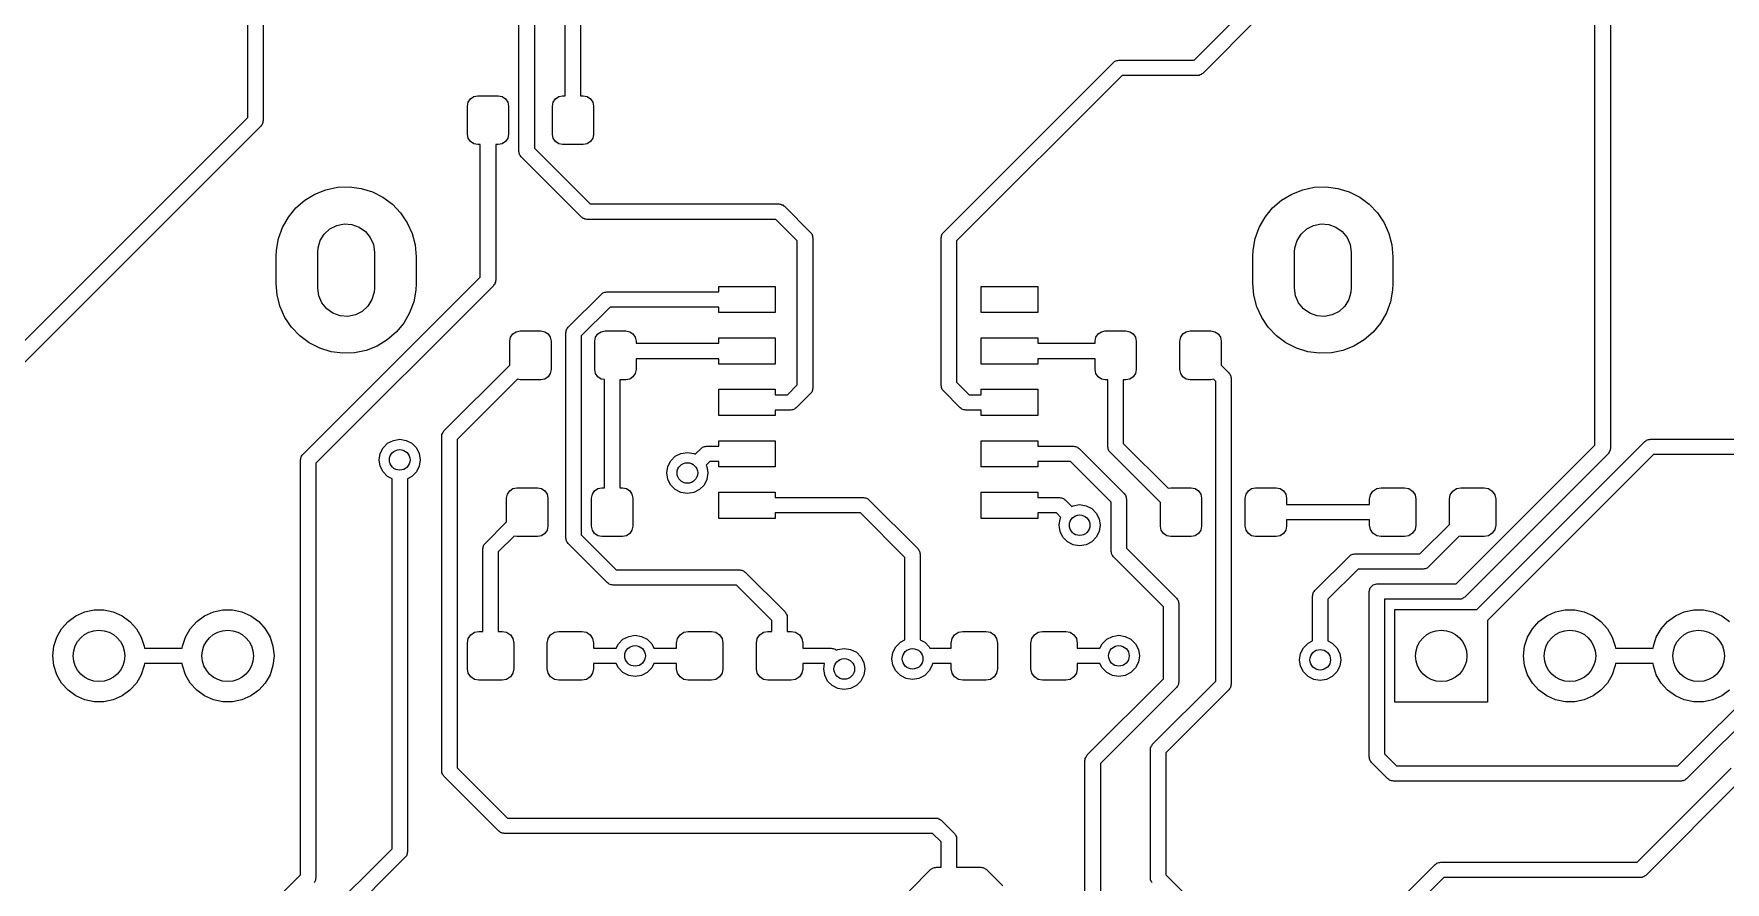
# Model space of a CAD drawing. Extents: x 74 to 208, y -143 to -31.
# Drawn here: x 139.7 to 172.56, y -118.7 to -102.21 of the extents above; entities that cross this region are included whole.
import ezdxf

# ---------------------------------------------------------------- set-up
doc = ezdxf.new("R2010")
doc.units = 0
doc.layers.add('BLACK', color=7, linetype='CONTINUOUS')

msp = doc.modelspace()

# ---------------------------------------------------------------- linework, layer by layer
at = {"layer": 'BLACK', "linetype": 'CONTINUOUS'}
for p, q in [((143.86, -103.832), (143.86, -90.8347)), ((144.16, -90.8968), (144.16, -103.894)), ((149.427, -96.254), (149.427, -104.431)), ((149.127, -104.493), (149.127, -96.3161)), ((170.03, -110.205), (170.03, -97.145)), ((170.33, -97.0829), (170.33, -110.267)), ((150.027, -103.411), (150.027, -101.567)), ((150.327, -101.567), (150.327, -103.411)), ((162.244, -102.72), (163.247, -101.717)), ((163.503, -101.885), (162.412, -102.976)), ((157.374, -106.066), (160.676, -102.764)), ((160.676, -102.764), (160.693, -102.754)), ((160.693, -102.754), (160.707, -102.74)), ((160.707, -102.74), (160.726, -102.735)), ((160.726, -102.735), (160.743, -102.725)), ((160.743, -102.725), (160.763, -102.725)), ((160.763, -102.725), (160.782, -102.72)), ((160.782, -102.72), (162.244, -102.72)), ((160.844, -103.02), (157.63, -106.234)), ((162.306, -103.02), (160.844, -103.02)), ((162.325, -103.015), (162.306, -103.02)), ((162.345, -103.015), (162.325, -103.015)), ((162.362, -103.005), (162.345, -103.015)), ((162.381, -103), (162.362, -103.005)), ((162.395, -102.986), (162.381, -103)), ((162.412, -102.976), (162.395, -102.986)), ((148.142, -103.534), (148.186, -103.47)), ((148.186, -103.47), (148.25, -103.426)), ((148.25, -103.426), (148.327, -103.411)), ((148.327, -103.411), (148.727, -103.411)), ((148.727, -103.411), (148.804, -103.426)), ((148.804, -103.426), (148.868, -103.47)), ((148.868, -103.47), (148.912, -103.534)), ((149.792, -103.534), (149.836, -103.47)), ((149.836, -103.47), (149.9, -103.426)), ((149.9, -103.426), (149.977, -103.411)), ((149.977, -103.411), (150.027, -103.411)), ((150.327, -103.411), (150.377, -103.411)), ((150.377, -103.411), (150.454, -103.426)), ((150.454, -103.426), (150.518, -103.47)), ((150.518, -103.47), (150.562, -103.534)), ((148.127, -103.611), (148.142, -103.534)), ((148.127, -104.161), (148.127, -103.611)), ((148.912, -103.534), (148.927, -103.611)), ((148.927, -103.611), (148.927, -104.161)), ((149.777, -103.611), (149.792, -103.534)), ((149.777, -104.161), (149.777, -103.611)), ((150.562, -103.534), (150.577, -103.611)), ((150.577, -103.611), (150.577, -104.161)), ((131.655, -116.037), (143.86, -103.832)), ((144.116, -104.001), (131.867, -116.249)), ((144.125, -103.983), (144.116, -104.001)), ((144.139, -103.969), (144.125, -103.983)), ((144.145, -103.95), (144.139, -103.969)), ((144.154, -103.933), (144.145, -103.95)), ((144.16, -103.894), (144.154, -103.914)), ((144.154, -103.914), (144.154, -103.933)), ((148.142, -104.238), (148.127, -104.161)), ((148.186, -104.302), (148.142, -104.238)), ((148.25, -104.346), (148.186, -104.302)), ((148.327, -104.361), (148.25, -104.346)), ((148.377, -104.361), (148.327, -104.361)), ((148.377, -106.935), (148.377, -104.361)), ((148.727, -104.361), (148.677, -104.361)), ((148.677, -104.361), (148.677, -106.997)), ((148.804, -104.346), (148.727, -104.361)), ((148.868, -104.302), (148.804, -104.346)), ((148.912, -104.238), (148.868, -104.302)), ((148.927, -104.161), (148.912, -104.238)), ((149.427, -104.431), (150.51, -105.514)), ((149.792, -104.238), (149.777, -104.161)), ((149.836, -104.302), (149.792, -104.238)), ((149.9, -104.346), (149.836, -104.302)), ((149.977, -104.361), (149.9, -104.346)), ((150.377, -104.361), (149.977, -104.361)), ((150.454, -104.346), (150.377, -104.361)), ((150.518, -104.302), (150.454, -104.346)), ((150.562, -104.238), (150.518, -104.302)), ((150.577, -104.161), (150.562, -104.238)), ((149.132, -104.512), (149.127, -104.493)), ((149.132, -104.532), (149.132, -104.512)), ((149.142, -104.549), (149.132, -104.532)), ((149.147, -104.568), (149.142, -104.549)), ((149.161, -104.582), (149.147, -104.568)), ((149.171, -104.599), (149.161, -104.582)), ((150.342, -105.77), (149.171, -104.599)), ((144.795, -105.592), (144.969, -105.441)), ((144.969, -105.441), (145.165, -105.322)), ((145.165, -105.322), (145.379, -105.237)), ((145.379, -105.237), (145.604, -105.19)), ((145.604, -105.19), (145.834, -105.182)), ((145.834, -105.182), (146.062, -105.212)), ((146.062, -105.212), (146.282, -105.28)), ((146.282, -105.28), (146.487, -105.384)), ((146.487, -105.384), (146.671, -105.521)), ((163.77, -105.592), (163.944, -105.441)), ((163.944, -105.441), (164.14, -105.322)), ((164.14, -105.322), (164.354, -105.237)), ((164.354, -105.237), (164.579, -105.19)), ((164.579, -105.19), (164.809, -105.182)), ((164.809, -105.182), (165.037, -105.212)), ((165.037, -105.212), (165.257, -105.28)), ((165.257, -105.28), (165.462, -105.384)), ((165.462, -105.384), (165.646, -105.521)), ((144.535, -105.97), (144.649, -105.77)), ((144.649, -105.77), (144.795, -105.592)), ((146.671, -105.521), (146.83, -105.688)), ((146.83, -105.688), (146.958, -105.879)), ((150.359, -105.78), (150.342, -105.77)), ((150.373, -105.794), (150.359, -105.78)), ((150.392, -105.799), (150.373, -105.794)), ((150.51, -105.514), (154.178, -105.514)), ((154.178, -105.514), (154.197, -105.519)), ((154.197, -105.519), (154.217, -105.519)), ((154.217, -105.519), (154.234, -105.529)), ((154.234, -105.529), (154.253, -105.534)), ((154.253, -105.534), (154.267, -105.548)), ((154.267, -105.548), (154.284, -105.558)), ((154.284, -105.558), (154.792, -106.066)), ((163.51, -105.97), (163.624, -105.77)), ((163.624, -105.77), (163.77, -105.592)), ((165.646, -105.521), (165.805, -105.688)), ((165.805, -105.688), (165.933, -105.879)), ((144.457, -106.186), (144.535, -105.97)), ((145.268, -106.226), (145.346, -106.099)), ((145.346, -106.099), (145.456, -105.998)), ((145.456, -105.998), (145.589, -105.931)), ((145.589, -105.931), (145.735, -105.901)), ((145.735, -105.901), (145.884, -105.912)), ((145.884, -105.912), (146.025, -105.963)), ((146.025, -105.963), (146.147, -106.049)), ((146.147, -106.049), (146.24, -106.165)), ((146.958, -105.879), (147.053, -106.088)), ((147.053, -106.088), (147.111, -106.311)), ((150.409, -105.809), (150.392, -105.799)), ((150.429, -105.809), (150.409, -105.809)), ((150.448, -105.814), (150.429, -105.809)), ((154.116, -105.814), (150.448, -105.814)), ((154.536, -106.234), (154.116, -105.814)), ((154.792, -106.066), (154.802, -106.083)), ((154.802, -106.083), (154.816, -106.097)), ((154.816, -106.097), (154.821, -106.116)), ((154.821, -106.116), (154.831, -106.133)), ((157.335, -106.133), (157.345, -106.116)), ((157.345, -106.116), (157.35, -106.097)), ((157.35, -106.097), (157.364, -106.083)), ((157.364, -106.083), (157.374, -106.066)), ((163.432, -106.186), (163.51, -105.97)), ((164.243, -106.226), (164.321, -106.099)), ((164.321, -106.099), (164.431, -105.998)), ((164.431, -105.998), (164.564, -105.931)), ((164.564, -105.931), (164.71, -105.901)), ((164.71, -105.901), (164.859, -105.912)), ((164.859, -105.912), (165, -105.963)), ((165, -105.963), (165.122, -106.049)), ((165.122, -106.049), (165.215, -106.165)), ((165.933, -105.879), (166.028, -106.088)), ((166.028, -106.088), (166.086, -106.311)), ((144.41, -106.54), (144.416, -106.412)), ((144.416, -106.412), (144.457, -106.186)), ((145.22, -106.45), (145.226, -106.37)), ((145.22, -107.15), (145.22, -106.45)), ((145.226, -106.37), (145.268, -106.226)), ((146.24, -106.165), (146.3, -106.302)), ((146.3, -106.302), (146.32, -106.45)), ((146.32, -106.45), (146.32, -107.15)), ((147.111, -106.311), (147.13, -106.54)), ((154.536, -109.033), (154.536, -106.234)), ((154.831, -106.133), (154.831, -106.153)), ((154.831, -106.153), (154.836, -106.172)), ((154.836, -106.172), (154.836, -109.095)), ((157.33, -106.172), (157.335, -106.153)), ((157.33, -109.044), (157.33, -106.172)), ((157.335, -106.153), (157.335, -106.133)), ((157.63, -106.234), (157.63, -108.982)), ((163.385, -106.54), (163.391, -106.412)), ((163.391, -106.412), (163.432, -106.186)), ((164.195, -106.45), (164.201, -106.37)), ((164.195, -107.15), (164.195, -106.45)), ((164.201, -106.37), (164.243, -106.226)), ((165.215, -106.165), (165.275, -106.302)), ((165.275, -106.302), (165.295, -106.45)), ((165.295, -106.45), (165.295, -107.15)), ((166.086, -106.311), (166.105, -106.54)), ((144.41, -107.06), (144.41, -106.54)), ((147.13, -106.54), (147.13, -107.06)), ((163.385, -107.06), (163.385, -106.54)), ((166.105, -106.54), (166.105, -107.06)), ((144.429, -107.289), (144.41, -107.06)), ((144.928, -110.384), (148.377, -106.935)), ((148.633, -107.103), (145.184, -110.552)), ((147.13, -107.06), (147.124, -107.188)), ((148.643, -107.086), (148.633, -107.103)), ((148.657, -107.072), (148.643, -107.086)), ((148.662, -107.053), (148.657, -107.072)), ((148.672, -107.036), (148.662, -107.053)), ((148.677, -106.997), (148.672, -107.016)), ((148.672, -107.016), (148.672, -107.036)), ((163.404, -107.289), (163.385, -107.06)), ((166.105, -107.06), (166.099, -107.188)), ((144.487, -107.512), (144.429, -107.289)), ((145.24, -107.298), (145.22, -107.15)), ((145.3, -107.435), (145.24, -107.298)), ((145.393, -107.551), (145.3, -107.435)), ((146.272, -107.374), (146.194, -107.501)), ((146.314, -107.23), (146.272, -107.374)), ((146.32, -107.15), (146.314, -107.23)), ((147.083, -107.414), (147.005, -107.63)), ((147.124, -107.188), (147.083, -107.414)), ((150.083, -107.912), (150.729, -107.266)), ((150.729, -107.266), (150.746, -107.256)), ((150.746, -107.256), (150.76, -107.242)), ((150.76, -107.242), (150.779, -107.237)), ((150.779, -107.237), (150.796, -107.228)), ((150.796, -107.228), (150.816, -107.228)), ((150.816, -107.228), (150.835, -107.222)), ((150.835, -107.222), (153.008, -107.222)), ((153.008, -107.222), (153.008, -107.117)), ((153.008, -107.117), (154.108, -107.117)), ((154.108, -107.117), (154.108, -107.627)), ((158.108, -107.627), (158.108, -107.117)), ((158.108, -107.117), (159.208, -107.117)), ((159.208, -107.117), (159.208, -107.627)), ((163.462, -107.512), (163.404, -107.289)), ((164.215, -107.298), (164.195, -107.15)), ((164.275, -107.435), (164.215, -107.298)), ((164.368, -107.551), (164.275, -107.435)), ((165.247, -107.374), (165.169, -107.501)), ((165.289, -107.23), (165.247, -107.374)), ((165.295, -107.15), (165.289, -107.23)), ((166.058, -107.414), (165.98, -107.63)), ((166.099, -107.188), (166.058, -107.414)), ((144.582, -107.721), (144.487, -107.512)), ((144.71, -107.912), (144.582, -107.721)), ((145.515, -107.637), (145.393, -107.551)), ((145.656, -107.688), (145.515, -107.637)), ((145.805, -107.699), (145.656, -107.688)), ((145.951, -107.669), (145.805, -107.699)), ((146.084, -107.602), (145.951, -107.669)), ((146.194, -107.501), (146.084, -107.602)), ((147.005, -107.63), (146.891, -107.83)), ((150.897, -107.522), (150.339, -108.08)), ((153.008, -107.522), (150.897, -107.522)), ((153.008, -107.627), (153.008, -107.522)), ((154.108, -107.627), (153.008, -107.627)), ((159.208, -107.627), (158.108, -107.627)), ((163.557, -107.721), (163.462, -107.512)), ((163.685, -107.912), (163.557, -107.721)), ((164.49, -107.637), (164.368, -107.551)), ((164.631, -107.688), (164.49, -107.637)), ((164.78, -107.699), (164.631, -107.688)), ((164.926, -107.669), (164.78, -107.699)), ((165.059, -107.602), (164.926, -107.669)), ((165.169, -107.501), (165.059, -107.602)), ((165.98, -107.63), (165.866, -107.83)), ((144.869, -108.079), (144.71, -107.912)), ((145.053, -108.216), (144.869, -108.079)), ((146.745, -108.008), (146.571, -108.159)), ((146.891, -107.83), (146.745, -108.008)), ((148.967, -108.106), (149.011, -108.042)), ((149.011, -108.042), (149.075, -107.998)), ((149.075, -107.998), (149.152, -107.983)), ((149.152, -107.983), (149.552, -107.983)), ((149.552, -107.983), (149.629, -107.998)), ((149.629, -107.998), (149.693, -108.042)), ((149.693, -108.042), (149.737, -108.106)), ((150.039, -108.018), (150.044, -107.999)), ((150.039, -112.009), (150.039, -108.018)), ((150.044, -107.979), (150.054, -107.962)), ((150.044, -107.999), (150.044, -107.979)), ((150.054, -107.962), (150.059, -107.943)), ((150.059, -107.943), (150.073, -107.929)), ((150.073, -107.929), (150.083, -107.912)), ((150.339, -108.08), (150.339, -111.947)), ((150.617, -108.106), (150.661, -108.042)), ((150.661, -108.042), (150.725, -107.998)), ((150.725, -107.998), (150.802, -107.983)), ((150.802, -107.983), (151.202, -107.983)), ((151.202, -107.983), (151.279, -107.998)), ((151.279, -107.998), (151.343, -108.042)), ((151.343, -108.042), (151.387, -108.106)), ((160.334, -108.106), (160.378, -108.042)), ((160.378, -108.042), (160.442, -107.998)), ((160.442, -107.998), (160.519, -107.983)), ((160.519, -107.983), (160.919, -107.983)), ((160.919, -107.983), (160.996, -107.998)), ((160.996, -107.998), (161.06, -108.042)), ((161.06, -108.042), (161.104, -108.106)), ((161.984, -108.106), (162.028, -108.042)), ((162.028, -108.042), (162.092, -107.998)), ((162.092, -107.998), (162.169, -107.983)), ((162.169, -107.983), (162.569, -107.983)), ((162.569, -107.983), (162.646, -107.998)), ((162.646, -107.998), (162.71, -108.042)), ((162.71, -108.042), (162.754, -108.106)), ((163.844, -108.079), (163.685, -107.912)), ((164.028, -108.216), (163.844, -108.079)), ((165.72, -108.008), (165.546, -108.159)), ((165.866, -107.83), (165.72, -108.008)), ((145.258, -108.32), (145.053, -108.216)), ((145.478, -108.388), (145.258, -108.32)), ((145.706, -108.418), (145.478, -108.388)), ((145.936, -108.41), (145.706, -108.418)), ((146.161, -108.363), (145.936, -108.41)), ((146.375, -108.278), (146.161, -108.363)), ((146.571, -108.159), (146.375, -108.278)), ((148.952, -108.183), (148.967, -108.106)), ((148.952, -108.646), (148.952, -108.183)), ((149.737, -108.106), (149.752, -108.183)), ((149.752, -108.183), (149.752, -108.733)), ((150.602, -108.183), (150.617, -108.106)), ((150.602, -108.733), (150.602, -108.183)), ((151.387, -108.106), (151.402, -108.183)), ((151.402, -108.183), (151.402, -108.222)), ((151.402, -108.222), (153.008, -108.222)), ((153.008, -108.222), (153.008, -108.117)), ((153.008, -108.117), (154.108, -108.117)), ((154.108, -108.117), (154.108, -108.627)), ((158.108, -108.627), (158.108, -108.117)), ((158.108, -108.117), (159.208, -108.117)), ((159.208, -108.117), (159.208, -108.222)), ((159.208, -108.222), (160.319, -108.222)), ((160.319, -108.183), (160.334, -108.106)), ((160.319, -108.222), (160.319, -108.183)), ((161.104, -108.106), (161.119, -108.183)), ((161.119, -108.183), (161.119, -108.733)), ((161.969, -108.183), (161.984, -108.106)), ((161.969, -108.733), (161.969, -108.183)), ((162.754, -108.106), (162.769, -108.183)), ((162.769, -108.183), (162.769, -108.646)), ((164.233, -108.32), (164.028, -108.216)), ((164.453, -108.388), (164.233, -108.32)), ((164.681, -108.418), (164.453, -108.388)), ((164.911, -108.41), (164.681, -108.418)), ((165.136, -108.363), (164.911, -108.41)), ((165.35, -108.278), (165.136, -108.363)), ((165.546, -108.159), (165.35, -108.278)), ((147.671, -109.927), (148.952, -108.646)), ((149.752, -108.733), (149.737, -108.81)), ((150.617, -108.81), (150.602, -108.733)), ((151.402, -108.733), (151.387, -108.81)), ((153.008, -108.522), (151.402, -108.522)), ((151.402, -108.522), (151.402, -108.733)), ((153.008, -108.627), (153.008, -108.522)), ((154.108, -108.627), (153.008, -108.627)), ((159.208, -108.627), (158.108, -108.627)), ((160.319, -108.522), (159.208, -108.522)), ((159.208, -108.522), (159.208, -108.627)), ((160.319, -108.733), (160.319, -108.522)), ((160.334, -108.81), (160.319, -108.733)), ((161.119, -108.733), (161.104, -108.81)), ((161.984, -108.81), (161.969, -108.733)), ((162.769, -108.646), (162.92, -108.797)), ((149.1, -108.923), (147.927, -110.095)), ((149.152, -108.933), (149.1, -108.923)), ((149.552, -108.933), (149.152, -108.933)), ((149.629, -108.918), (149.552, -108.933)), ((149.693, -108.874), (149.629, -108.918)), ((149.737, -108.81), (149.693, -108.874)), ((150.661, -108.874), (150.617, -108.81)), ((150.725, -108.918), (150.661, -108.874)), ((150.789, -108.93), (150.725, -108.918)), ((150.789, -111.031), (150.789, -108.93)), ((151.202, -108.933), (151.089, -108.933)), ((151.089, -108.933), (151.089, -111.031)), ((151.279, -108.918), (151.202, -108.933)), ((151.343, -108.874), (151.279, -108.918)), ((151.387, -108.81), (151.343, -108.874)), ((154.346, -109.222), (154.536, -109.033)), ((157.335, -109.063), (157.33, -109.044)), ((157.335, -109.083), (157.335, -109.063)), ((157.345, -109.1), (157.335, -109.083)), ((157.63, -108.982), (157.871, -109.222)), ((160.378, -108.874), (160.334, -108.81)), ((160.442, -108.918), (160.378, -108.874)), ((160.519, -108.933), (160.442, -108.918)), ((160.569, -108.933), (160.519, -108.933)), ((160.569, -110.236), (160.569, -108.933)), ((160.919, -108.933), (160.869, -108.933)), ((160.869, -108.933), (160.869, -110.174)), ((160.996, -108.918), (160.919, -108.933)), ((161.06, -108.874), (160.996, -108.918)), ((161.104, -108.81), (161.06, -108.874)), ((162.028, -108.874), (161.984, -108.81)), ((162.092, -108.918), (162.028, -108.874)), ((162.169, -108.933), (162.092, -108.918)), ((162.569, -108.933), (162.169, -108.933)), ((162.621, -108.923), (162.569, -108.933)), ((162.664, -108.965), (162.621, -108.923)), ((162.664, -114.79), (162.664, -108.965)), ((162.92, -108.797), (162.93, -108.814)), ((162.93, -108.814), (162.944, -108.828)), ((162.944, -108.828), (162.949, -108.847)), ((162.949, -108.847), (162.959, -108.864)), ((162.959, -108.864), (162.959, -108.884)), ((162.959, -108.884), (162.964, -108.903)), ((162.964, -108.903), (162.964, -114.852)), ((153.008, -109.627), (153.008, -109.117)), ((153.008, -109.117), (154.108, -109.117)), ((154.108, -109.117), (154.108, -109.222)), ((154.108, -109.222), (154.346, -109.222)), ((154.792, -109.201), (154.514, -109.478)), ((154.802, -109.184), (154.792, -109.201)), ((154.816, -109.17), (154.802, -109.184)), ((154.821, -109.151), (154.816, -109.17)), ((154.831, -109.134), (154.821, -109.151)), ((154.836, -109.095), (154.831, -109.114)), ((154.831, -109.114), (154.831, -109.134)), ((157.35, -109.119), (157.345, -109.1)), ((157.364, -109.133), (157.35, -109.119)), ((157.374, -109.15), (157.364, -109.133)), ((157.702, -109.478), (157.374, -109.15)), ((157.871, -109.222), (158.108, -109.222)), ((158.108, -109.222), (158.108, -109.117)), ((158.108, -109.117), (159.208, -109.117)), ((159.208, -109.117), (159.208, -109.627)), ((154.108, -109.627), (153.008, -109.627)), ((154.408, -109.522), (154.108, -109.522)), ((154.108, -109.522), (154.108, -109.627)), ((154.427, -109.517), (154.408, -109.522)), ((154.447, -109.517), (154.427, -109.517)), ((154.464, -109.507), (154.447, -109.517)), ((154.483, -109.502), (154.464, -109.507)), ((154.497, -109.488), (154.483, -109.502)), ((154.514, -109.478), (154.497, -109.488)), ((157.719, -109.488), (157.702, -109.478)), ((157.733, -109.502), (157.719, -109.488)), ((157.752, -109.507), (157.733, -109.502)), ((157.77, -109.517), (157.752, -109.507)), ((157.789, -109.517), (157.77, -109.517)), ((157.808, -109.522), (157.789, -109.517)), ((158.108, -109.522), (157.808, -109.522)), ((158.108, -109.627), (158.108, -109.522)), ((159.208, -109.627), (158.108, -109.627)), ((147.627, -110.033), (147.632, -110.014)), ((147.627, -116.535), (147.627, -110.033)), ((147.632, -109.994), (147.642, -109.977)), ((147.632, -110.014), (147.632, -109.994)), ((147.642, -109.977), (147.647, -109.958)), ((147.647, -109.958), (147.661, -109.944)), ((147.661, -109.944), (147.671, -109.927)), ((144.918, -110.401), (144.928, -110.384)), ((146.412, -110.49), (146.432, -110.366)), ((146.432, -110.366), (146.488, -110.255)), ((146.488, -110.255), (146.577, -110.166)), ((146.577, -110.166), (146.688, -110.11)), ((146.688, -110.11), (146.812, -110.09)), ((146.812, -110.09), (146.936, -110.11)), ((146.936, -110.11), (147.047, -110.166)), ((147.047, -110.166), (147.136, -110.255)), ((147.136, -110.255), (147.192, -110.366)), ((147.192, -110.366), (147.212, -110.49)), ((147.927, -110.095), (147.927, -116.473)), ((152.165, -110.42), (152.276, -110.364)), ((152.276, -110.364), (152.4, -110.344)), ((152.4, -110.344), (152.524, -110.364)), ((152.524, -110.364), (152.553, -110.379)), ((152.553, -110.379), (152.666, -110.266)), ((152.666, -110.266), (152.683, -110.256)), ((152.683, -110.256), (152.697, -110.242)), ((152.697, -110.242), (152.716, -110.237)), ((152.716, -110.237), (152.733, -110.228)), ((152.733, -110.228), (152.753, -110.228)), ((152.753, -110.228), (152.772, -110.222)), ((152.772, -110.222), (153.008, -110.222)), ((153.008, -110.222), (153.008, -110.117)), ((153.008, -110.117), (154.108, -110.117)), ((154.108, -110.117), (154.108, -110.627)), ((158.108, -110.627), (158.108, -110.117)), ((158.108, -110.117), (159.208, -110.117)), ((159.208, -110.117), (159.208, -110.222)), ((159.208, -110.222), (159.902, -110.222)), ((159.902, -110.222), (159.921, -110.228)), ((159.921, -110.228), (159.941, -110.228)), ((159.941, -110.228), (159.958, -110.237)), ((159.958, -110.237), (159.977, -110.242)), ((159.977, -110.242), (159.991, -110.256)), ((159.991, -110.256), (160.008, -110.266)), ((160.008, -110.266), (160.888, -111.146)), ((160.574, -110.255), (160.569, -110.236)), ((160.574, -110.275), (160.574, -110.255)), ((160.584, -110.292), (160.574, -110.275)), ((160.589, -110.311), (160.584, -110.292)), ((160.603, -110.325), (160.589, -110.311)), ((160.613, -110.342), (160.603, -110.325)), ((161.589, -111.318), (160.613, -110.342)), ((160.869, -110.174), (161.737, -111.041)), ((167.335, -112.9), (170.03, -110.205)), ((170.286, -110.373), (167.503, -113.156)), ((167.733, -113.4), (171.003, -110.13)), ((171.171, -110.386), (167.945, -113.612)), ((170.296, -110.356), (170.286, -110.373)), ((170.31, -110.342), (170.296, -110.356)), ((170.315, -110.323), (170.31, -110.342)), ((170.325, -110.306), (170.315, -110.323)), ((170.33, -110.267), (170.325, -110.286)), ((170.325, -110.286), (170.325, -110.306)), ((171.003, -110.13), (171.02, -110.12)), ((171.02, -110.12), (171.034, -110.106)), ((171.034, -110.106), (171.053, -110.101)), ((171.053, -110.101), (171.07, -110.091)), ((171.07, -110.091), (171.09, -110.091)), ((171.09, -110.091), (171.109, -110.086)), ((171.109, -110.086), (174.182, -110.086)), ((174.244, -110.386), (171.171, -110.386)), ((144.884, -110.49), (144.889, -110.471)), ((144.884, -118.556), (144.884, -110.49)), ((144.889, -110.451), (144.899, -110.434)), ((144.889, -110.471), (144.889, -110.451)), ((144.899, -110.434), (144.904, -110.415)), ((144.904, -110.415), (144.918, -110.401)), ((145.184, -110.552), (145.184, -118.618)), ((146.432, -110.614), (146.412, -110.49)), ((146.488, -110.725), (146.432, -110.614)), ((146.577, -110.814), (146.488, -110.725)), ((147.136, -110.725), (147.047, -110.814)), ((147.192, -110.614), (147.136, -110.725)), ((147.212, -110.49), (147.192, -110.614)), ((152, -110.744), (152.02, -110.62)), ((152.02, -110.62), (152.076, -110.509)), ((152.076, -110.509), (152.165, -110.42)), ((152.834, -110.522), (152.765, -110.591)), ((152.765, -110.591), (152.78, -110.62)), ((152.78, -110.62), (152.8, -110.744)), ((153.008, -110.522), (152.834, -110.522)), ((153.008, -110.627), (153.008, -110.522)), ((154.108, -110.627), (153.008, -110.627)), ((159.208, -110.627), (158.108, -110.627)), ((159.84, -110.522), (159.208, -110.522)), ((159.208, -110.522), (159.208, -110.627)), ((160.632, -111.314), (159.84, -110.522)), ((146.662, -110.857), (146.577, -110.814)), ((146.662, -118.048), (146.662, -110.857)), ((147.047, -110.814), (146.962, -110.857)), ((146.962, -110.857), (146.962, -118.11)), ((148.948, -111.09), (149.012, -111.046)), ((149.012, -111.046), (149.089, -111.031)), ((149.089, -111.031), (149.489, -111.031)), ((149.489, -111.031), (149.566, -111.046)), ((149.566, -111.046), (149.63, -111.09)), ((150.598, -111.09), (150.662, -111.046)), ((150.662, -111.046), (150.739, -111.031)), ((150.739, -111.031), (150.789, -111.031)), ((151.089, -111.031), (151.139, -111.031)), ((151.139, -111.031), (151.216, -111.046)), ((151.216, -111.046), (151.28, -111.09)), ((152.02, -110.868), (152, -110.744)), ((152.076, -110.979), (152.02, -110.868)), ((152.165, -111.068), (152.076, -110.979)), ((152.724, -110.979), (152.635, -111.068)), ((152.78, -110.868), (152.724, -110.979)), ((152.8, -110.744), (152.78, -110.868)), ((161.737, -111.041), (161.789, -111.031)), ((161.789, -111.031), (162.189, -111.031)), ((162.189, -111.031), (162.266, -111.046)), ((162.266, -111.046), (162.33, -111.09)), ((163.298, -111.09), (163.362, -111.046)), ((163.362, -111.046), (163.439, -111.031)), ((163.439, -111.031), (163.839, -111.031)), ((163.839, -111.031), (163.916, -111.046)), ((163.916, -111.046), (163.98, -111.09)), ((165.719, -111.097), (165.792, -111.048)), ((165.792, -111.048), (165.878, -111.031)), ((165.878, -111.031), (166.328, -111.031)), ((166.328, -111.031), (166.414, -111.048)), ((166.414, -111.048), (166.487, -111.097)), ((167.269, -111.097), (167.342, -111.048)), ((167.342, -111.048), (167.428, -111.031)), ((167.428, -111.031), (167.878, -111.031)), ((167.878, -111.031), (167.964, -111.048)), ((167.964, -111.048), (168.037, -111.097)), ((148.889, -111.231), (148.904, -111.154)), ((148.889, -111.694), (148.889, -111.231)), ((148.904, -111.154), (148.948, -111.09)), ((149.63, -111.09), (149.674, -111.154)), ((149.674, -111.154), (149.689, -111.231)), ((149.689, -111.231), (149.689, -111.781)), ((150.539, -111.231), (150.554, -111.154)), ((150.539, -111.781), (150.539, -111.231)), ((150.554, -111.154), (150.598, -111.09)), ((151.28, -111.09), (151.324, -111.154)), ((151.324, -111.154), (151.339, -111.231)), ((151.339, -111.231), (151.339, -111.781)), ((152.276, -111.124), (152.165, -111.068)), ((152.4, -111.144), (152.276, -111.124)), ((152.524, -111.124), (152.4, -111.144)), ((152.635, -111.068), (152.524, -111.124)), ((153.008, -111.627), (153.008, -111.117)), ((153.008, -111.117), (154.108, -111.117)), ((154.108, -111.117), (154.108, -111.222)), ((154.108, -111.222), (155.822, -111.222)), ((155.822, -111.222), (155.841, -111.228)), ((155.841, -111.228), (155.861, -111.228)), ((155.861, -111.228), (155.878, -111.237)), ((155.878, -111.237), (155.897, -111.242)), ((155.897, -111.242), (155.911, -111.256)), ((155.911, -111.256), (155.928, -111.266)), ((155.928, -111.266), (156.881, -112.218)), ((158.108, -111.627), (158.108, -111.117)), ((158.108, -111.117), (159.208, -111.117)), ((159.208, -111.117), (159.208, -111.222)), ((159.208, -111.222), (159.632, -111.222)), ((159.632, -111.222), (159.651, -111.228)), ((159.651, -111.228), (159.671, -111.228)), ((159.671, -111.228), (159.688, -111.237)), ((159.688, -111.237), (159.707, -111.242)), ((159.707, -111.242), (159.721, -111.256)), ((159.721, -111.256), (159.738, -111.266)), ((159.738, -111.266), (159.867, -111.395)), ((159.867, -111.395), (159.896, -111.38)), ((159.896, -111.38), (160.02, -111.36)), ((160.02, -111.36), (160.144, -111.38)), ((160.144, -111.38), (160.255, -111.436)), ((160.632, -112.268), (160.632, -111.314)), ((160.888, -111.146), (160.898, -111.163)), ((160.898, -111.163), (160.912, -111.177)), ((160.912, -111.177), (160.917, -111.196)), ((160.917, -111.196), (160.927, -111.213)), ((160.927, -111.213), (160.927, -111.233)), ((160.927, -111.233), (160.932, -111.252)), ((160.932, -111.252), (160.932, -112.206)), ((161.589, -111.781), (161.589, -111.318)), ((162.33, -111.09), (162.374, -111.154)), ((162.374, -111.154), (162.389, -111.231)), ((162.389, -111.231), (162.389, -111.781)), ((163.239, -111.231), (163.254, -111.154)), ((163.239, -111.781), (163.239, -111.231)), ((163.254, -111.154), (163.298, -111.09)), ((163.98, -111.09), (164.024, -111.154)), ((164.024, -111.154), (164.039, -111.231)), ((164.039, -111.231), (164.039, -111.356)), ((164.039, -111.356), (165.653, -111.356)), ((165.653, -111.256), (165.67, -111.17)), ((165.653, -111.356), (165.653, -111.256)), ((165.67, -111.17), (165.719, -111.097)), ((166.487, -111.097), (166.536, -111.17)), ((166.536, -111.17), (166.553, -111.256)), ((166.553, -111.256), (166.553, -111.756)), ((167.203, -111.256), (167.22, -111.17)), ((167.203, -111.744), (167.203, -111.256)), ((167.22, -111.17), (167.269, -111.097)), ((168.037, -111.097), (168.086, -111.17)), ((168.086, -111.17), (168.103, -111.256)), ((168.103, -111.256), (168.103, -111.756)), ((148.471, -112.112), (148.889, -111.694)), ((154.108, -111.627), (153.008, -111.627)), ((155.76, -111.522), (154.108, -111.522)), ((154.108, -111.522), (154.108, -111.627)), ((156.625, -112.387), (155.76, -111.522)), ((159.208, -111.627), (158.108, -111.627)), ((159.57, -111.522), (159.208, -111.522)), ((159.208, -111.522), (159.208, -111.627)), ((159.655, -111.607), (159.57, -111.522)), ((159.62, -111.76), (159.64, -111.636)), ((159.64, -111.636), (159.655, -111.607)), ((160.255, -111.436), (160.344, -111.525)), ((160.344, -111.525), (160.4, -111.636)), ((160.4, -111.636), (160.42, -111.76)), ((165.653, -111.656), (164.039, -111.656)), ((164.039, -111.656), (164.039, -111.781)), ((165.653, -111.756), (165.653, -111.656)), ((149.037, -111.971), (148.727, -112.28)), ((149.089, -111.981), (149.037, -111.971)), ((149.489, -111.981), (149.089, -111.981)), ((149.566, -111.966), (149.489, -111.981)), ((149.63, -111.922), (149.566, -111.966)), ((149.674, -111.858), (149.63, -111.922)), ((149.689, -111.781), (149.674, -111.858)), ((150.044, -112.028), (150.039, -112.009)), ((150.044, -112.048), (150.044, -112.028)), ((150.339, -111.947), (151.018, -112.626)), ((150.554, -111.858), (150.539, -111.781)), ((150.598, -111.922), (150.554, -111.858)), ((150.662, -111.966), (150.598, -111.922)), ((150.739, -111.981), (150.662, -111.966)), ((151.139, -111.981), (150.739, -111.981)), ((151.216, -111.966), (151.139, -111.981)), ((151.28, -111.922), (151.216, -111.966)), ((151.324, -111.858), (151.28, -111.922)), ((151.339, -111.781), (151.324, -111.858)), ((159.64, -111.884), (159.62, -111.76)), ((159.696, -111.995), (159.64, -111.884)), ((159.785, -112.084), (159.696, -111.995)), ((160.344, -111.995), (160.255, -112.084)), ((160.4, -111.884), (160.344, -111.995)), ((160.42, -111.76), (160.4, -111.884)), ((161.604, -111.858), (161.589, -111.781)), ((161.648, -111.922), (161.604, -111.858)), ((161.712, -111.966), (161.648, -111.922)), ((161.789, -111.981), (161.712, -111.966)), ((162.189, -111.981), (161.789, -111.981)), ((162.266, -111.966), (162.189, -111.981)), ((162.33, -111.922), (162.266, -111.966)), ((162.374, -111.858), (162.33, -111.922)), ((162.389, -111.781), (162.374, -111.858)), ((163.254, -111.858), (163.239, -111.781)), ((163.298, -111.922), (163.254, -111.858)), ((163.362, -111.966), (163.298, -111.922)), ((163.439, -111.981), (163.362, -111.966)), ((163.839, -111.981), (163.439, -111.981)), ((163.916, -111.966), (163.839, -111.981)), ((163.98, -111.922), (163.916, -111.966)), ((164.024, -111.858), (163.98, -111.922)), ((164.039, -111.781), (164.024, -111.858)), ((165.67, -111.842), (165.653, -111.756)), ((165.719, -111.915), (165.67, -111.842)), ((165.792, -111.964), (165.719, -111.915)), ((165.878, -111.981), (165.792, -111.964)), ((166.328, -111.981), (165.878, -111.981)), ((166.414, -111.964), (166.328, -111.981)), ((166.487, -111.915), (166.414, -111.964)), ((166.536, -111.842), (166.487, -111.915)), ((166.553, -111.756), (166.536, -111.842)), ((166.632, -112.315), (167.203, -111.744)), ((167.396, -111.975), (166.8, -112.571)), ((167.428, -111.981), (167.396, -111.975)), ((167.878, -111.981), (167.428, -111.981)), ((167.964, -111.964), (167.878, -111.981)), ((168.037, -111.915), (167.964, -111.964)), ((168.086, -111.842), (168.037, -111.915)), ((168.103, -111.756), (168.086, -111.842)), ((148.427, -112.218), (148.432, -112.199)), ((148.427, -113.825), (148.427, -112.218)), ((148.432, -112.179), (148.442, -112.162)), ((148.432, -112.199), (148.432, -112.179)), ((148.442, -112.162), (148.447, -112.143)), ((148.447, -112.143), (148.461, -112.129)), ((148.461, -112.129), (148.471, -112.112)), ((148.727, -112.28), (148.727, -113.825)), ((150.054, -112.065), (150.044, -112.048)), ((150.059, -112.084), (150.054, -112.065)), ((150.073, -112.098), (150.059, -112.084)), ((150.083, -112.115), (150.073, -112.098)), ((150.85, -112.882), (150.083, -112.115)), ((156.881, -112.218), (156.89, -112.236)), ((156.89, -112.236), (156.904, -112.25)), ((156.904, -112.25), (156.91, -112.269)), ((156.91, -112.269), (156.919, -112.286)), ((156.919, -112.286), (156.919, -112.305)), ((156.919, -112.305), (156.925, -112.325)), ((156.925, -112.325), (156.925, -113.99)), ((159.896, -112.14), (159.785, -112.084)), ((160.02, -112.16), (159.896, -112.14)), ((160.144, -112.14), (160.02, -112.16)), ((160.255, -112.084), (160.144, -112.14)), ((160.637, -112.287), (160.632, -112.268)), ((160.637, -112.307), (160.637, -112.287)), ((160.647, -112.324), (160.637, -112.307)), ((160.652, -112.343), (160.647, -112.324)), ((160.666, -112.357), (160.652, -112.343)), ((160.676, -112.374), (160.666, -112.357)), ((160.932, -112.206), (161.904, -113.178)), ((164.588, -113.032), (165.26, -112.359)), ((165.26, -112.359), (165.277, -112.349)), ((165.277, -112.349), (165.291, -112.335)), ((165.291, -112.335), (165.31, -112.33)), ((165.31, -112.33), (165.327, -112.32)), ((165.327, -112.32), (165.347, -112.32)), ((165.347, -112.32), (165.366, -112.315)), ((165.366, -112.315), (166.632, -112.315)), ((151.018, -112.626), (153.416, -112.626)), ((153.416, -112.626), (153.435, -112.631)), ((153.435, -112.631), (153.455, -112.631)), ((153.455, -112.631), (153.472, -112.641)), ((153.472, -112.641), (153.491, -112.646)), ((153.491, -112.646), (153.505, -112.66)), ((153.505, -112.66), (153.522, -112.67)), ((153.522, -112.67), (154.297, -113.445)), ((156.625, -113.99), (156.625, -112.387)), ((161.648, -113.346), (160.676, -112.374)), ((165.428, -112.615), (164.844, -113.2)), ((166.694, -112.615), (165.428, -112.615)), ((166.713, -112.61), (166.694, -112.615)), ((166.732, -112.61), (166.713, -112.61)), ((166.75, -112.6), (166.732, -112.61)), ((166.769, -112.595), (166.75, -112.6)), ((166.783, -112.581), (166.769, -112.595)), ((166.8, -112.571), (166.783, -112.581)), ((150.867, -112.892), (150.85, -112.882)), ((150.881, -112.906), (150.867, -112.892)), ((150.9, -112.911), (150.881, -112.906)), ((150.917, -112.921), (150.9, -112.911)), ((150.937, -112.921), (150.917, -112.921)), ((150.956, -112.926), (150.937, -112.921)), ((153.354, -112.926), (150.956, -112.926)), ((154.041, -113.613), (153.354, -112.926)), ((165.645, -113.05), (165.665, -112.975)), ((165.665, -112.975), (165.72, -112.92)), ((165.72, -112.92), (165.795, -112.9)), ((165.795, -112.9), (167.335, -112.9)), ((161.648, -114.746), (161.648, -113.346)), ((161.904, -113.178), (161.914, -113.195)), ((161.914, -113.195), (161.928, -113.209)), ((161.928, -113.209), (161.933, -113.228)), ((161.933, -113.228), (161.943, -113.245)), ((161.943, -113.245), (161.943, -113.265)), ((161.943, -113.265), (161.948, -113.284)), ((161.948, -113.284), (161.948, -114.808)), ((164.544, -113.138), (164.549, -113.119)), ((164.544, -114.009), (164.544, -113.138)), ((164.549, -113.099), (164.559, -113.082)), ((164.549, -113.119), (164.549, -113.099)), ((164.559, -113.082), (164.564, -113.063)), ((164.564, -113.063), (164.578, -113.049)), ((164.578, -113.049), (164.588, -113.032)), ((164.844, -113.2), (164.844, -114.009)), ((165.645, -116.265), (165.645, -113.05)), ((167.397, -113.2), (165.945, -113.2)), ((165.945, -113.2), (165.945, -116.203)), ((167.416, -113.195), (167.397, -113.2)), ((167.436, -113.195), (167.416, -113.195)), ((167.453, -113.185), (167.436, -113.195)), ((167.472, -113.18), (167.453, -113.185)), ((167.486, -113.166), (167.472, -113.18)), ((167.503, -113.156), (167.486, -113.166)), ((140.242, -113.771), (140.368, -113.631)), ((140.368, -113.631), (140.52, -113.521)), ((140.52, -113.521), (140.692, -113.444)), ((140.692, -113.444), (140.876, -113.405)), ((140.876, -113.405), (141.064, -113.405)), ((141.064, -113.405), (141.248, -113.444)), ((141.248, -113.444), (141.42, -113.521)), ((141.42, -113.521), (141.572, -113.631)), ((141.572, -113.631), (141.698, -113.771)), ((142.742, -113.771), (142.868, -113.631)), ((142.868, -113.631), (143.02, -113.521)), ((143.02, -113.521), (143.192, -113.444)), ((143.192, -113.444), (143.376, -113.405)), ((143.376, -113.405), (143.564, -113.405)), ((143.564, -113.405), (143.748, -113.444)), ((143.748, -113.444), (143.92, -113.521)), ((143.92, -113.521), (144.072, -113.631)), ((144.072, -113.631), (144.198, -113.771)), ((154.041, -113.825), (154.041, -113.613)), ((154.297, -113.445), (154.307, -113.462)), ((154.307, -113.462), (154.321, -113.476)), ((154.321, -113.476), (154.326, -113.495)), ((154.326, -113.495), (154.336, -113.512)), ((154.336, -113.512), (154.336, -113.532)), ((154.336, -113.532), (154.341, -113.551)), ((154.341, -113.551), (154.341, -113.825)), ((166.145, -115.2), (166.145, -113.4)), ((166.145, -113.4), (167.733, -113.4)), ((167.945, -113.612), (167.945, -115.2)), ((168.817, -113.771), (168.943, -113.631)), ((168.943, -113.631), (169.095, -113.521)), ((169.095, -113.521), (169.267, -113.444)), ((169.267, -113.444), (169.451, -113.405)), ((169.451, -113.405), (169.639, -113.405)), ((169.639, -113.405), (169.823, -113.444)), ((169.823, -113.444), (169.995, -113.521)), ((169.995, -113.521), (170.147, -113.631)), ((170.147, -113.631), (170.273, -113.771)), ((171.317, -113.771), (171.443, -113.631)), ((171.443, -113.631), (171.595, -113.521)), ((171.595, -113.521), (171.767, -113.444)), ((171.767, -113.444), (171.951, -113.405)), ((171.951, -113.405), (172.139, -113.405)), ((172.139, -113.405), (172.323, -113.444)), ((172.323, -113.444), (172.495, -113.521)), ((172.495, -113.521), (172.647, -113.631)), ((140.09, -114.113), (140.148, -113.934)), ((140.148, -113.934), (140.242, -113.771)), ((141.698, -113.771), (141.792, -113.934)), ((141.792, -113.934), (141.85, -114.113)), ((142.59, -114.113), (142.648, -113.934)), ((142.648, -113.934), (142.742, -113.771)), ((144.198, -113.771), (144.292, -113.934)), ((144.292, -113.934), (144.35, -114.113)), ((148.127, -114.05), (148.144, -113.964)), ((148.144, -113.964), (148.193, -113.891)), ((148.193, -113.891), (148.266, -113.842)), ((148.266, -113.842), (148.352, -113.825)), ((148.352, -113.825), (148.427, -113.825)), ((148.727, -113.825), (148.802, -113.825)), ((148.802, -113.825), (148.888, -113.842)), ((148.888, -113.842), (148.961, -113.891)), ((148.961, -113.891), (149.01, -113.964)), ((149.01, -113.964), (149.027, -114.05)), ((149.677, -114.05), (149.694, -113.964)), ((149.694, -113.964), (149.743, -113.891)), ((149.743, -113.891), (149.816, -113.842)), ((149.816, -113.842), (149.902, -113.825)), ((149.902, -113.825), (150.352, -113.825)), ((150.352, -113.825), (150.438, -113.842)), ((150.438, -113.842), (150.511, -113.891)), ((150.511, -113.891), (150.56, -113.964)), ((150.56, -113.964), (150.577, -114.05)), ((151.06, -114.065), (151.149, -113.976)), ((151.149, -113.976), (151.26, -113.92)), ((151.26, -113.92), (151.384, -113.9)), ((151.384, -113.9), (151.508, -113.92)), ((151.508, -113.92), (151.619, -113.976)), ((151.619, -113.976), (151.708, -114.065)), ((152.191, -114.05), (152.208, -113.964)), ((152.208, -113.964), (152.257, -113.891)), ((152.257, -113.891), (152.33, -113.842)), ((152.33, -113.842), (152.416, -113.825)), ((152.416, -113.825), (152.866, -113.825)), ((152.866, -113.825), (152.952, -113.842)), ((152.952, -113.842), (153.025, -113.891)), ((153.025, -113.891), (153.074, -113.964)), ((153.074, -113.964), (153.091, -114.05)), ((153.741, -114.05), (153.758, -113.964)), ((153.758, -113.964), (153.807, -113.891)), ((153.807, -113.891), (153.88, -113.842)), ((153.88, -113.842), (153.966, -113.825)), ((153.966, -113.825), (154.041, -113.825)), ((154.341, -113.825), (154.416, -113.825)), ((154.416, -113.825), (154.502, -113.842)), ((154.502, -113.842), (154.575, -113.891)), ((154.575, -113.891), (154.624, -113.964)), ((154.624, -113.964), (154.641, -114.05)), ((156.539, -114.033), (156.625, -113.99)), ((156.925, -113.99), (157.01, -114.033)), ((157.525, -114.05), (157.542, -113.964)), ((157.542, -113.964), (157.591, -113.891)), ((157.591, -113.891), (157.664, -113.842)), ((157.664, -113.842), (157.75, -113.825)), ((157.75, -113.825), (158.2, -113.825)), ((158.2, -113.825), (158.286, -113.842)), ((158.286, -113.842), (158.359, -113.891)), ((158.359, -113.891), (158.408, -113.964)), ((158.408, -113.964), (158.425, -114.05)), ((159.075, -114.05), (159.092, -113.964)), ((159.092, -113.964), (159.141, -113.891)), ((159.141, -113.891), (159.214, -113.842)), ((159.214, -113.842), (159.3, -113.825)), ((159.3, -113.825), (159.75, -113.825)), ((159.75, -113.825), (159.836, -113.842)), ((159.836, -113.842), (159.909, -113.891)), ((159.909, -113.891), (159.958, -113.964)), ((159.958, -113.964), (159.975, -114.05)), ((160.458, -114.065), (160.547, -113.976)), ((160.547, -113.976), (160.658, -113.92)), ((160.658, -113.92), (160.782, -113.9)), ((160.782, -113.9), (160.906, -113.92)), ((160.906, -113.92), (161.017, -113.976)), ((161.017, -113.976), (161.106, -114.065)), ((164.458, -114.053), (164.544, -114.009)), ((164.844, -114.009), (164.929, -114.053)), ((168.665, -114.113), (168.723, -113.934)), ((168.723, -113.934), (168.817, -113.771)), ((170.273, -113.771), (170.367, -113.934)), ((170.367, -113.934), (170.425, -114.113)), ((171.165, -114.113), (171.223, -113.934)), ((171.223, -113.934), (171.317, -113.771)), ((140.07, -114.3), (140.09, -114.113)), ((140.09, -114.487), (140.07, -114.3)), ((141.85, -114.113), (141.854, -114.15)), ((141.854, -114.15), (142.586, -114.15)), ((142.586, -114.15), (142.59, -114.113)), ((144.35, -114.113), (144.37, -114.3)), ((144.37, -114.3), (144.35, -114.487)), ((148.127, -114.55), (148.127, -114.05)), ((149.027, -114.05), (149.027, -114.55)), ((149.677, -114.55), (149.677, -114.05)), ((150.577, -114.05), (150.577, -114.15)), ((150.577, -114.15), (151.017, -114.15)), ((151.017, -114.15), (151.06, -114.065)), ((151.708, -114.065), (151.751, -114.15)), ((151.751, -114.15), (152.191, -114.15)), ((152.191, -114.15), (152.191, -114.05)), ((153.091, -114.05), (153.091, -114.55)), ((153.741, -114.55), (153.741, -114.05)), ((154.641, -114.05), (154.641, -114.15)), ((154.641, -114.15), (155.194, -114.15)), ((155.194, -114.15), (155.213, -114.155)), ((155.213, -114.155), (155.233, -114.155)), ((155.233, -114.155), (155.25, -114.165)), ((155.25, -114.165), (155.269, -114.17)), ((155.269, -114.17), (155.283, -114.184)), ((155.283, -114.184), (155.293, -114.19)), ((155.293, -114.19), (155.324, -114.174)), ((155.324, -114.174), (155.448, -114.154)), ((155.448, -114.154), (155.572, -114.174)), ((155.572, -114.174), (155.683, -114.23)), ((155.683, -114.23), (155.772, -114.319)), ((155.772, -114.319), (155.828, -114.43)), ((156.375, -114.357), (156.394, -114.233)), ((156.394, -114.233), (156.451, -114.121)), ((156.451, -114.121), (156.539, -114.033)), ((157.01, -114.033), (157.098, -114.121)), ((157.098, -114.121), (157.113, -114.15)), ((157.113, -114.15), (157.525, -114.15)), ((157.525, -114.15), (157.525, -114.05)), ((158.425, -114.05), (158.425, -114.55)), ((159.075, -114.55), (159.075, -114.05)), ((159.975, -114.05), (159.975, -114.15)), ((159.975, -114.15), (160.415, -114.15)), ((160.415, -114.15), (160.458, -114.065)), ((161.106, -114.065), (161.162, -114.176)), ((161.162, -114.176), (161.182, -114.3)), ((161.182, -114.3), (161.162, -114.424)), ((164.294, -114.376), (164.313, -114.253)), ((164.313, -114.253), (164.37, -114.141)), ((164.37, -114.141), (164.458, -114.053)), ((164.929, -114.053), (165.017, -114.141)), ((165.017, -114.141), (165.074, -114.253)), ((165.074, -114.253), (165.094, -114.376)), ((168.645, -114.3), (168.665, -114.113)), ((168.665, -114.487), (168.645, -114.3)), ((170.425, -114.113), (170.429, -114.15)), ((170.429, -114.15), (171.161, -114.15)), ((171.161, -114.15), (171.165, -114.113)), ((171.642, -116.436), (173.884, -114.194)), ((140.148, -114.666), (140.09, -114.487)), ((140.242, -114.829), (140.148, -114.666)), ((141.792, -114.666), (141.698, -114.829)), ((141.85, -114.487), (141.792, -114.666)), ((141.854, -114.45), (141.85, -114.487)), ((142.586, -114.45), (141.854, -114.45)), ((142.59, -114.487), (142.586, -114.45)), ((142.648, -114.666), (142.59, -114.487)), ((142.742, -114.829), (142.648, -114.666)), ((144.292, -114.666), (144.198, -114.829)), ((144.35, -114.487), (144.292, -114.666)), ((148.144, -114.636), (148.127, -114.55)), ((148.193, -114.709), (148.144, -114.636)), ((149.01, -114.636), (148.961, -114.709)), ((149.027, -114.55), (149.01, -114.636)), ((149.694, -114.636), (149.677, -114.55)), ((149.743, -114.709), (149.694, -114.636)), ((150.56, -114.636), (150.511, -114.709)), ((150.577, -114.55), (150.56, -114.636)), ((151.017, -114.45), (150.577, -114.45)), ((150.577, -114.45), (150.577, -114.55)), ((151.06, -114.535), (151.017, -114.45)), ((151.149, -114.624), (151.06, -114.535)), ((151.26, -114.68), (151.149, -114.624)), ((151.619, -114.624), (151.508, -114.68)), ((151.708, -114.535), (151.619, -114.624)), ((151.751, -114.45), (151.708, -114.535)), ((152.191, -114.45), (151.751, -114.45)), ((152.191, -114.55), (152.191, -114.45)), ((152.208, -114.636), (152.191, -114.55)), ((152.257, -114.709), (152.208, -114.636)), ((153.074, -114.636), (153.025, -114.709)), ((153.091, -114.55), (153.074, -114.636)), ((153.758, -114.636), (153.741, -114.55)), ((153.807, -114.709), (153.758, -114.636)), ((154.624, -114.636), (154.575, -114.709)), ((154.641, -114.55), (154.624, -114.636)), ((155.064, -114.45), (154.641, -114.45)), ((154.641, -114.45), (154.641, -114.55)), ((155.048, -114.554), (155.064, -114.45)), ((155.068, -114.678), (155.048, -114.554)), ((155.828, -114.43), (155.848, -114.554)), ((155.848, -114.554), (155.828, -114.678)), ((156.394, -114.48), (156.375, -114.357)), ((156.451, -114.592), (156.394, -114.48)), ((156.539, -114.68), (156.451, -114.592)), ((157.098, -114.592), (157.01, -114.68)), ((157.155, -114.48), (157.098, -114.592)), ((157.16, -114.45), (157.155, -114.48)), ((157.525, -114.45), (157.16, -114.45)), ((157.525, -114.55), (157.525, -114.45)), ((157.542, -114.636), (157.525, -114.55)), ((157.591, -114.709), (157.542, -114.636)), ((158.408, -114.636), (158.359, -114.709)), ((158.425, -114.55), (158.408, -114.636)), ((159.092, -114.636), (159.075, -114.55)), ((159.141, -114.709), (159.092, -114.636)), ((159.958, -114.636), (159.909, -114.709)), ((159.975, -114.55), (159.958, -114.636)), ((160.415, -114.45), (159.975, -114.45)), ((159.975, -114.45), (159.975, -114.55)), ((160.458, -114.535), (160.415, -114.45)), ((160.547, -114.624), (160.458, -114.535)), ((160.658, -114.68), (160.547, -114.624)), ((161.017, -114.624), (160.906, -114.68)), ((161.106, -114.535), (161.017, -114.624)), ((161.162, -114.424), (161.106, -114.535)), ((164.313, -114.5), (164.294, -114.376)), ((164.37, -114.611), (164.313, -114.5)), ((164.458, -114.7), (164.37, -114.611)), ((165.017, -114.611), (164.929, -114.7)), ((165.074, -114.5), (165.017, -114.611)), ((165.094, -114.376), (165.074, -114.5)), ((168.723, -114.666), (168.665, -114.487)), ((168.817, -114.829), (168.723, -114.666)), ((170.367, -114.666), (170.273, -114.829)), ((170.425, -114.487), (170.367, -114.666)), ((170.429, -114.45), (170.425, -114.487)), ((171.161, -114.45), (170.429, -114.45)), ((171.165, -114.487), (171.161, -114.45)), ((171.223, -114.666), (171.165, -114.487)), ((171.317, -114.829), (171.223, -114.666)), ((174.052, -114.45), (171.81, -116.692)), ((140.368, -114.969), (140.242, -114.829)), ((140.52, -115.079), (140.368, -114.969)), ((141.572, -114.969), (141.42, -115.079)), ((141.698, -114.829), (141.572, -114.969)), ((142.868, -114.969), (142.742, -114.829)), ((143.02, -115.079), (142.868, -114.969)), ((144.072, -114.969), (143.92, -115.079)), ((144.198, -114.829), (144.072, -114.969)), ((148.266, -114.758), (148.193, -114.709)), ((148.352, -114.775), (148.266, -114.758)), ((148.802, -114.775), (148.352, -114.775)), ((148.888, -114.758), (148.802, -114.775)), ((148.961, -114.709), (148.888, -114.758)), ((149.816, -114.758), (149.743, -114.709)), ((149.902, -114.775), (149.816, -114.758)), ((150.352, -114.775), (149.902, -114.775)), ((150.438, -114.758), (150.352, -114.775)), ((150.511, -114.709), (150.438, -114.758)), ((151.384, -114.7), (151.26, -114.68)), ((151.508, -114.68), (151.384, -114.7)), ((152.33, -114.758), (152.257, -114.709)), ((152.416, -114.775), (152.33, -114.758)), ((152.866, -114.775), (152.416, -114.775)), ((152.952, -114.758), (152.866, -114.775)), ((153.025, -114.709), (152.952, -114.758)), ((153.88, -114.758), (153.807, -114.709)), ((153.966, -114.775), (153.88, -114.758)), ((154.416, -114.775), (153.966, -114.775)), ((154.502, -114.758), (154.416, -114.775)), ((154.575, -114.709), (154.502, -114.758)), ((155.124, -114.789), (155.068, -114.678)), ((155.213, -114.878), (155.124, -114.789)), ((155.324, -114.934), (155.213, -114.878)), ((155.448, -114.954), (155.324, -114.934)), ((155.572, -114.934), (155.448, -114.954)), ((155.683, -114.878), (155.572, -114.934)), ((155.772, -114.789), (155.683, -114.878)), ((155.828, -114.678), (155.772, -114.789)), ((156.651, -114.737), (156.539, -114.68)), ((156.775, -114.757), (156.651, -114.737)), ((156.898, -114.737), (156.775, -114.757)), ((157.01, -114.68), (156.898, -114.737)), ((157.664, -114.758), (157.591, -114.709)), ((157.75, -114.775), (157.664, -114.758)), ((158.2, -114.775), (157.75, -114.775)), ((158.286, -114.758), (158.2, -114.775)), ((158.359, -114.709), (158.286, -114.758)), ((159.214, -114.758), (159.141, -114.709)), ((159.3, -114.775), (159.214, -114.758)), ((159.75, -114.775), (159.3, -114.775)), ((159.836, -114.758), (159.75, -114.775)), ((159.909, -114.709), (159.836, -114.758)), ((160.168, -116.226), (161.648, -114.746)), ((161.904, -114.914), (160.424, -116.394)), ((160.782, -114.7), (160.658, -114.68)), ((160.906, -114.68), (160.782, -114.7)), ((161.438, -116.016), (162.664, -114.79)), ((162.92, -114.958), (161.694, -116.184)), ((161.914, -114.897), (161.904, -114.914)), ((161.928, -114.883), (161.914, -114.897)), ((161.933, -114.864), (161.928, -114.883)), ((161.943, -114.847), (161.933, -114.864)), ((161.948, -114.808), (161.943, -114.827)), ((161.943, -114.827), (161.943, -114.847)), ((162.93, -114.941), (162.92, -114.958)), ((162.944, -114.927), (162.93, -114.941)), ((162.949, -114.908), (162.944, -114.927)), ((162.959, -114.891), (162.949, -114.908)), ((162.964, -114.852), (162.959, -114.871)), ((162.959, -114.871), (162.959, -114.891)), ((164.57, -114.757), (164.458, -114.7)), ((164.694, -114.776), (164.57, -114.757)), ((164.817, -114.757), (164.694, -114.776)), ((164.929, -114.7), (164.817, -114.757)), ((168.943, -114.969), (168.817, -114.829)), ((169.095, -115.079), (168.943, -114.969)), ((170.147, -114.969), (169.995, -115.079)), ((170.273, -114.829), (170.147, -114.969)), ((171.443, -114.969), (171.317, -114.829)), ((171.595, -115.079), (171.443, -114.969)), ((172.647, -114.969), (172.495, -115.079)), ((140.692, -115.156), (140.52, -115.079)), ((140.876, -115.195), (140.692, -115.156)), ((141.064, -115.195), (140.876, -115.195)), ((141.248, -115.156), (141.064, -115.195)), ((141.42, -115.079), (141.248, -115.156)), ((143.192, -115.156), (143.02, -115.079)), ((143.376, -115.195), (143.192, -115.156)), ((143.564, -115.195), (143.376, -115.195)), ((143.748, -115.156), (143.564, -115.195)), ((143.92, -115.079), (143.748, -115.156)), ((167.945, -115.2), (166.145, -115.2)), ((169.267, -115.156), (169.095, -115.079)), ((169.451, -115.195), (169.267, -115.156)), ((169.639, -115.195), (169.451, -115.195)), ((169.823, -115.156), (169.639, -115.195)), ((169.995, -115.079), (169.823, -115.156)), ((171.767, -115.156), (171.595, -115.079)), ((171.951, -115.195), (171.767, -115.156)), ((172.139, -115.195), (171.951, -115.195)), ((172.323, -115.156), (172.139, -115.195)), ((172.495, -115.079), (172.323, -115.156)), ((160.129, -116.293), (160.139, -116.276)), ((160.129, -116.313), (160.129, -116.293)), ((160.139, -116.276), (160.144, -116.257)), ((160.144, -116.257), (160.158, -116.243)), ((160.158, -116.243), (160.168, -116.226)), ((161.394, -116.122), (161.399, -116.103)), ((161.394, -118.618), (161.394, -116.122)), ((161.399, -116.083), (161.409, -116.066)), ((161.399, -116.103), (161.399, -116.083)), ((161.409, -116.066), (161.414, -116.047)), ((161.414, -116.047), (161.428, -116.033)), ((161.428, -116.033), (161.438, -116.016)), ((161.694, -116.184), (161.694, -118.556)), ((165.65, -116.284), (165.645, -116.265)), ((165.65, -116.304), (165.65, -116.284)), ((165.66, -116.321), (165.65, -116.304)), ((165.945, -116.203), (166.178, -116.436)), ((147.632, -116.554), (147.627, -116.535)), ((147.632, -116.574), (147.632, -116.554)), ((147.642, -116.591), (147.632, -116.574)), ((147.647, -116.61), (147.642, -116.591)), ((147.661, -116.624), (147.647, -116.61)), ((147.671, -116.641), (147.661, -116.624)), ((147.927, -116.473), (148.906, -117.452)), ((160.124, -116.332), (160.129, -116.313)), ((160.124, -119.521), (160.124, -116.332)), ((160.424, -116.394), (160.424, -119.521)), ((165.665, -116.34), (165.66, -116.321)), ((165.679, -116.354), (165.665, -116.34)), ((165.689, -116.371), (165.679, -116.354)), ((166.01, -116.692), (165.689, -116.371)), ((166.178, -116.436), (171.642, -116.436)), ((170.849, -118.31), (172.679, -116.48)), ((148.738, -117.708), (147.671, -116.641)), ((166.027, -116.702), (166.01, -116.692)), ((166.041, -116.716), (166.027, -116.702)), ((166.06, -116.721), (166.041, -116.716)), ((166.077, -116.731), (166.06, -116.721)), ((166.097, -116.731), (166.077, -116.731)), ((166.116, -116.736), (166.097, -116.731)), ((171.704, -116.736), (166.116, -116.736)), ((172.848, -116.736), (171.017, -118.567)), ((171.723, -116.731), (171.704, -116.736)), ((171.743, -116.731), (171.723, -116.731)), ((171.76, -116.721), (171.743, -116.731)), ((171.779, -116.716), (171.76, -116.721)), ((171.793, -116.702), (171.779, -116.716)), ((171.81, -116.692), (171.793, -116.702)), ((148.906, -117.452), (157.226, -117.452)), ((157.226, -117.452), (157.245, -117.457)), ((157.245, -117.457), (157.265, -117.457)), ((157.265, -117.457), (157.282, -117.467)), ((157.282, -117.467), (157.301, -117.472)), ((157.301, -117.472), (157.315, -117.486)), ((157.315, -117.486), (157.332, -117.496)), ((157.332, -117.496), (157.586, -117.75)), ((148.755, -117.718), (148.738, -117.708)), ((148.769, -117.732), (148.755, -117.718)), ((148.788, -117.737), (148.769, -117.732)), ((148.805, -117.747), (148.788, -117.737)), ((148.825, -117.747), (148.805, -117.747)), ((148.844, -117.752), (148.825, -117.747)), ((157.164, -117.752), (148.844, -117.752)), ((157.33, -117.918), (157.164, -117.752)), ((157.33, -118.405), (157.33, -117.918)), ((157.586, -117.75), (157.596, -117.767)), ((157.596, -117.767), (157.61, -117.781)), ((157.61, -117.781), (157.615, -117.8)), ((157.615, -117.8), (157.625, -117.817)), ((157.625, -117.817), (157.625, -117.837)), ((157.625, -117.837), (157.63, -117.856)), ((157.63, -117.856), (157.63, -118.405)), ((141.604, -123.106), (146.662, -118.048)), ((146.918, -118.216), (141.86, -123.274)), ((146.928, -118.199), (146.918, -118.216)), ((146.942, -118.185), (146.928, -118.199)), ((146.947, -118.166), (146.942, -118.185)), ((146.957, -118.149), (146.947, -118.166)), ((146.962, -118.11), (146.957, -118.129)), ((146.957, -118.129), (146.957, -118.149)), ((140.864, -122.576), (144.884, -118.556)), ((156.714, -118.868), (157.132, -118.449)), ((157.132, -118.449), (157.149, -118.44)), ((157.149, -118.44), (157.163, -118.426)), ((157.163, -118.426), (157.182, -118.42)), ((157.182, -118.42), (157.199, -118.411)), ((157.199, -118.411), (157.219, -118.411)), ((157.219, -118.411), (157.238, -118.405)), ((157.238, -118.405), (157.33, -118.405)), ((157.63, -118.405), (158.098, -118.405)), ((158.098, -118.405), (158.117, -118.411)), ((158.117, -118.411), (158.137, -118.411)), ((158.137, -118.411), (158.154, -118.42)), ((158.154, -118.42), (158.173, -118.426)), ((158.173, -118.426), (158.187, -118.44)), ((158.187, -118.44), (158.204, -118.449)), ((158.204, -118.449), (158.526, -118.771)), ((161.694, -118.556), (162.368, -119.23)), ((164.994, -120.29), (166.929, -118.354)), ((167.098, -118.61), (165.25, -120.458)), ((166.929, -118.354), (166.947, -118.345)), ((166.947, -118.345), (166.96, -118.331)), ((166.96, -118.331), (166.98, -118.325)), ((166.98, -118.325), (166.997, -118.316)), ((166.997, -118.316), (167.016, -118.316)), ((167.016, -118.316), (167.035, -118.31)), ((167.035, -118.31), (170.849, -118.31)), ((170.911, -118.61), (167.098, -118.61)), ((170.93, -118.605), (170.911, -118.61)), ((170.95, -118.605), (170.93, -118.605)), ((170.967, -118.596), (170.95, -118.605)), ((170.986, -118.59), (170.967, -118.596)), ((171, -118.576), (170.986, -118.59)), ((171.017, -118.567), (171, -118.576)), ((145.164, -118.693), (145.15, -118.707)), ((145.169, -118.674), (145.164, -118.693)), ((145.179, -118.657), (145.169, -118.674)), ((145.184, -118.618), (145.179, -118.637)), ((145.179, -118.637), (145.179, -118.657)), ((161.399, -118.637), (161.394, -118.618)), ((161.399, -118.657), (161.399, -118.637)), ((161.409, -118.674), (161.399, -118.657)), ((161.414, -118.693), (161.409, -118.674)), ((161.428, -118.707), (161.414, -118.693))]:
    msp.add_line(p, q, dxfattribs=at)
at = {"layer": 'BLACK'}
for centre, radius in [((146.812, -110.49), 0.2), ((152.4, -110.744), 0.2), ((160.02, -111.76), 0.2), ((140.97, -114.3), 0.5), ((143.47, -114.3), 0.5), ((167.045, -114.3), 0.5), ((169.545, -114.3), 0.5), ((172.045, -114.3), 0.5), ((151.384, -114.3), 0.2), ((156.775, -114.357), 0.2), ((160.782, -114.3), 0.2), ((164.694, -114.376), 0.2), ((155.448, -114.554), 0.2)]:
    msp.add_circle(centre, radius, dxfattribs=at)

doc.saveas('drawing.dxf')
